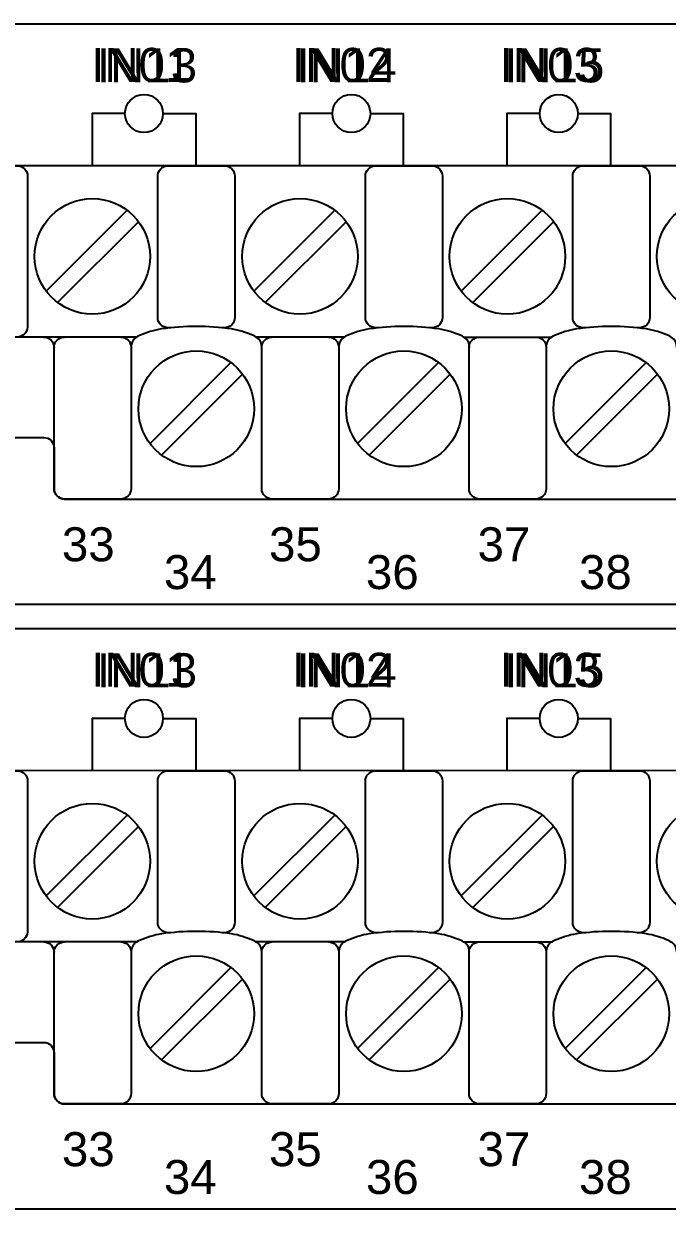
# Model space of a CAD drawing. Extents: x 1 to 47.7, y 0.3 to 34.2.
# Drawn here: x 38.675 to 40.537, y 9.106 to 12.536 of the extents above; entities that cross this region are included whole.
import ezdxf

# ---------------------------------------------------------------- set-up
doc = ezdxf.new("R2010")
doc.units = 0
doc.header["$MEASUREMENT"] = 0
for name, color, linetype in [('5_1__0__EMPTY', 7, 'CONTINUOUS'), ('5_2__2___8__OPTOISO_IND_LS', 7, 'CONTINUOUS'), ('5_3__7___8__OPTOISO_IND_LS', 7, 'CONTINUOUS'), ('5_4__4___24__OPTOISO_LS_IN', 7, 'CONTINUOUS'), ('5_5__D___24__OPTOISO_LS_IN', 7, 'CONTINUOUS'), ('5_6__8___8__OPTOISO_IND_LS', 7, 'CONTINUOUS'), ('6_1__0__EMPTY', 7, 'CONTINUOUS'), ('6_2__2___8__OPTOISO_IND_LS', 7, 'CONTINUOUS'), ('6_3__7___8__OPTOISO_IND_LS', 7, 'CONTINUOUS'), ('6_4__4___24__OPTOISO_LS_IN', 7, 'CONTINUOUS'), ('6_5__D___24__OPTOISO_LS_IN', 7, 'CONTINUOUS'), ('6_6__8___8__OPTOISO_IND_LS', 7, 'CONTINUOUS'), ('7_0______DWG_', 7, 'CONTINUOUS')]:
    doc.layers.add(name, color=color, linetype=linetype)
doc.styles.add('ARIAL', font='arial.ttf')

msp = doc.modelspace()

# ---------------------------------------------------------------- linework, layer by layer
at = {"layer": '5_1__0__EMPTY'}
msp.add_lwpolyline([(43.4565, 12.1253), (38.4754, 12.1254, 0.414215), (38.4454, 12.0954), (38.4455, 11.7825), (38.3546, 11.5377, 0.47859), (38.4996, 11.3392), (38.733, 11.3392, -0.414214), (38.763, 11.3092), (38.763, 11.1912, 0.414213), (38.793, 11.1612), (43.7748, 11.1611, 0.414214), (43.8048, 11.1911), (43.8048, 11.5042), (43.8957, 11.7489, 0.480048), (43.7507, 11.9471), (43.5165, 11.9471, -0.414214), (43.4865, 11.9771), (43.4865, 12.0953, 0.414212), (43.4565, 12.1253), (43.4565, 12.1253)], format="xyb", dxfattribs=at)
at = {"layer": '5_2__2___8__OPTOISO_IND_LS'}
for points in [[(38.9681, 12.2765), (38.8732, 12.2765), (38.8732, 12.1253)], [(39.0781, 12.2765), (39.1732, 12.2765), (39.1732, 12.1253)], [(39.5681, 12.2765), (39.4732, 12.2765), (39.4732, 12.1253)], [(39.6781, 12.2765), (39.7732, 12.2765), (39.7732, 12.1253)], [(40.1681, 12.2765), (40.0732, 12.2765), (40.0732, 12.1253)], [(40.2781, 12.2765), (40.3732, 12.2765), (40.3732, 12.1253)], [(38.9741, 11.997), (38.7399, 11.7628)], [(39.5748, 11.997), (39.3407, 11.7628)], [(40.1749, 11.997), (39.9407, 11.7628)], [(39.0075, 11.9635), (38.7733, 11.7294)], [(39.6083, 11.9635), (39.3741, 11.7294)], [(40.2083, 11.9635), (39.9741, 11.7294)], [(39.6031, 11.6299), (39.3472, 11.6299)], [(39.948, 11.6299), (40.2031, 11.6299)], [(39.2747, 11.556), (39.0406, 11.3218)], [(39.8755, 11.556), (39.6413, 11.3218)], [(40.4755, 11.556), (40.2413, 11.3218)], [(39.3082, 11.5225), (39.074, 11.2884)], [(39.9089, 11.5225), (39.6747, 11.2884)], [(40.5089, 11.5225), (40.2748, 11.2884)]]:
    msp.add_lwpolyline(points, dxfattribs=at)
for points in [[(38.763, 11.1912, 0.414213), (38.793, 11.1612), (43.7748, 11.1611, 0.414214), (43.8048, 11.1911), (43.8048, 11.5042), (43.8957, 11.7489, 0.480048), (43.7507, 11.9471), (43.5165, 11.9471, -0.414214), (43.4865, 11.9771), (43.4865, 12.0953, 0.414212), (43.4565, 12.1253), (43.4565, 12.1253), (38.4754, 12.1254, 0.414215), (38.4454, 12.0954), (38.4455, 11.7825), (38.3546, 11.5377, 0.47859), (38.4996, 11.3392), (38.733, 11.3392, -0.414214), (38.763, 11.3092)], [(39.0023, 11.6299), (38.6442, 11.6299), (38.4583, 11.7197, -0.241986), (38.4454, 11.7396), (38.4454, 12.0953, -0.422157), (38.4721, 12.1252), (38.6564, 12.1253, -0.414214), (38.6864, 12.0953), (38.6864, 11.6582, -0.390527), (38.6564, 11.6299)], [(39.1007, 11.6566), (39.0928, 11.6566, -0.414214), (39.0628, 11.6866), (39.0628, 12.0953, -0.414214), (39.0928, 12.1253), (39.2557, 12.1253, -0.414214), (39.2857, 12.0953), (39.2857, 11.6866, -0.414214), (39.2557, 11.6566), (39.2488, 11.6566)], [(39.7015, 11.6566), (39.6936, 11.6566, -0.414214), (39.6636, 11.6866), (39.6636, 12.0953, -0.414214), (39.6936, 12.1253), (39.8564, 12.1253, -0.414214), (39.8864, 12.0953), (39.8864, 11.6866, -0.414214), (39.8564, 11.6566), (39.8496, 11.6566)], [(40.3015, 11.6566), (40.2936, 11.6566, -0.414214), (40.2636, 11.6866), (40.2636, 12.0953, -0.414214), (40.2936, 12.1253), (40.4564, 12.1253, -0.414214), (40.4864, 12.0953), (40.4864, 11.6866, -0.414214), (40.4564, 11.6566), (40.4496, 11.6566)], [(38.733, 11.6299, -0.414214), (38.763, 11.5999)], [(38.9558, 11.6299, -0.414214), (38.9858, 11.5999), (38.9858, 11.1912, -0.414214), (38.9558, 11.1612), (38.793, 11.1612, -0.414214), (38.763, 11.1912), (38.763, 11.5999, -0.414214), (38.793, 11.6299)], [(39.3637, 11.5999, 0.191033), (39.3552, 11.6238, 0.081668), (39.3396, 11.634, 0.0591), (39.2759, 11.6533, 0.034646), (39.1744, 11.6604, 0.03436), (39.0737, 11.6533, 0.0591), (39.01, 11.634, 0.081668), (38.9943, 11.6238, 0.191033), (38.9858, 11.5999)], [(39.5566, 11.6299, -0.414214), (39.5866, 11.5999), (39.5866, 11.1912, -0.414214), (39.5566, 11.1612), (39.3937, 11.1612, -0.414214), (39.3637, 11.1912), (39.3637, 11.5999, -0.414214), (39.3937, 11.6299)], [(39.9645, 11.5999, 0.191033), (39.956, 11.6238, 0.081668), (39.9403, 11.634, 0.0591), (39.8766, 11.6533, 0.034646), (39.7751, 11.6604, 0.03436), (39.6744, 11.6533, 0.0591), (39.6107, 11.634, 0.081668), (39.5951, 11.6238, 0.191033), (39.5866, 11.5999)], [(40.1566, 11.6299, -0.414214), (40.1866, 11.5999), (40.1866, 11.1912, -0.414214), (40.1566, 11.1612), (39.9937, 11.1612, -0.414214), (39.9637, 11.1912), (39.9637, 11.5999, -0.414214), (39.9937, 11.6299)], [(40.5645, 11.5999, 0.191033), (40.556, 11.6238, 0.081668), (40.5404, 11.634, 0.0591), (40.4766, 11.6533, 0.034646), (40.3751, 11.6604, 0.03436), (40.2744, 11.6533, 0.0591), (40.2107, 11.634, 0.081668), (40.1951, 11.6238, 0.191033), (40.1866, 11.5999)]]:
    msp.add_lwpolyline(points, format="xyb", dxfattribs=at)
for centre, radius in [((39.0231, 12.2765), 0.055), ((39.6231, 12.2765), 0.055), ((40.2231, 12.2765), 0.055), ((38.8737, 11.8632), 0.1673), ((39.4745, 11.8632), 0.1673), ((40.0745, 11.8632), 0.1673), ((40.6745, 11.8632), 0.1673), ((39.1744, 11.4222), 0.1673), ((39.7751, 11.4222), 0.1673), ((40.3751, 11.4222), 0.1673)]:
    msp.add_circle(centre, radius, dxfattribs=at)
at = {"layer": '5_3__7___8__OPTOISO_IND_LS'}
for points in [[(38.9681, 12.2765), (38.8732, 12.2765), (38.8732, 12.1253)], [(39.0781, 12.2765), (39.1732, 12.2765), (39.1732, 12.1253)], [(39.5681, 12.2765), (39.4732, 12.2765), (39.4732, 12.1253)], [(39.6781, 12.2765), (39.7732, 12.2765), (39.7732, 12.1253)], [(40.1681, 12.2765), (40.0732, 12.2765), (40.0732, 12.1253)], [(40.2781, 12.2765), (40.3732, 12.2765), (40.3732, 12.1253)], [(38.9741, 11.997), (38.7399, 11.7628)], [(39.5748, 11.997), (39.3407, 11.7628)], [(40.1749, 11.997), (39.9407, 11.7628)], [(39.0075, 11.9635), (38.7733, 11.7294)], [(39.6083, 11.9635), (39.3741, 11.7294)], [(40.2083, 11.9635), (39.9741, 11.7294)], [(39.6031, 11.6299), (39.3472, 11.6299)], [(39.948, 11.6299), (40.2031, 11.6299)], [(39.2747, 11.556), (39.0406, 11.3218)], [(39.8755, 11.556), (39.6413, 11.3218)], [(40.4755, 11.556), (40.2413, 11.3218)], [(39.3082, 11.5225), (39.074, 11.2884)], [(39.9089, 11.5225), (39.6747, 11.2884)], [(40.5089, 11.5225), (40.2748, 11.2884)]]:
    msp.add_lwpolyline(points, dxfattribs=at)
for points in [[(38.763, 11.1912, 0.414213), (38.793, 11.1612), (43.7748, 11.1611, 0.414214), (43.8048, 11.1911), (43.8048, 11.5042), (43.8957, 11.7489, 0.480048), (43.7507, 11.9471), (43.5165, 11.9471, -0.414214), (43.4865, 11.9771), (43.4865, 12.0953, 0.414212), (43.4565, 12.1253), (43.4565, 12.1253), (38.4754, 12.1254, 0.414215), (38.4454, 12.0954), (38.4455, 11.7825), (38.3546, 11.5377, 0.47859), (38.4996, 11.3392), (38.733, 11.3392, -0.414214), (38.763, 11.3092)], [(39.0023, 11.6299), (38.6442, 11.6299), (38.4583, 11.7197, -0.241986), (38.4454, 11.7396), (38.4454, 12.0953, -0.422157), (38.4721, 12.1252), (38.6564, 12.1253, -0.414214), (38.6864, 12.0953), (38.6864, 11.6582, -0.390527), (38.6564, 11.6299)], [(39.1007, 11.6566), (39.0928, 11.6566, -0.414214), (39.0628, 11.6866), (39.0628, 12.0953, -0.414214), (39.0928, 12.1253), (39.2557, 12.1253, -0.414214), (39.2857, 12.0953), (39.2857, 11.6866, -0.414214), (39.2557, 11.6566), (39.2488, 11.6566)], [(39.7015, 11.6566), (39.6936, 11.6566, -0.414214), (39.6636, 11.6866), (39.6636, 12.0953, -0.414214), (39.6936, 12.1253), (39.8564, 12.1253, -0.414214), (39.8864, 12.0953), (39.8864, 11.6866, -0.414214), (39.8564, 11.6566), (39.8496, 11.6566)], [(40.3015, 11.6566), (40.2936, 11.6566, -0.414214), (40.2636, 11.6866), (40.2636, 12.0953, -0.414214), (40.2936, 12.1253), (40.4564, 12.1253, -0.414214), (40.4864, 12.0953), (40.4864, 11.6866, -0.414214), (40.4564, 11.6566), (40.4496, 11.6566)], [(38.733, 11.6299, -0.414214), (38.763, 11.5999)], [(38.9558, 11.6299, -0.414214), (38.9858, 11.5999), (38.9858, 11.1912, -0.414214), (38.9558, 11.1612), (38.793, 11.1612, -0.414214), (38.763, 11.1912), (38.763, 11.5999, -0.414214), (38.793, 11.6299)], [(39.3637, 11.5999, 0.191033), (39.3552, 11.6238, 0.081668), (39.3396, 11.634, 0.0591), (39.2759, 11.6533, 0.034646), (39.1744, 11.6604, 0.03436), (39.0737, 11.6533, 0.0591), (39.01, 11.634, 0.081668), (38.9943, 11.6238, 0.191033), (38.9858, 11.5999)], [(39.5566, 11.6299, -0.414214), (39.5866, 11.5999), (39.5866, 11.1912, -0.414214), (39.5566, 11.1612), (39.3937, 11.1612, -0.414214), (39.3637, 11.1912), (39.3637, 11.5999, -0.414214), (39.3937, 11.6299)], [(39.9645, 11.5999, 0.191033), (39.956, 11.6238, 0.081668), (39.9403, 11.634, 0.0591), (39.8766, 11.6533, 0.034646), (39.7751, 11.6604, 0.03436), (39.6744, 11.6533, 0.0591), (39.6107, 11.634, 0.081668), (39.5951, 11.6238, 0.191033), (39.5866, 11.5999)], [(40.1566, 11.6299, -0.414214), (40.1866, 11.5999), (40.1866, 11.1912, -0.414214), (40.1566, 11.1612), (39.9937, 11.1612, -0.414214), (39.9637, 11.1912), (39.9637, 11.5999, -0.414214), (39.9937, 11.6299)], [(40.5645, 11.5999, 0.191033), (40.556, 11.6238, 0.081668), (40.5404, 11.634, 0.0591), (40.4766, 11.6533, 0.034646), (40.3751, 11.6604, 0.03436), (40.2744, 11.6533, 0.0591), (40.2107, 11.634, 0.081668), (40.1951, 11.6238, 0.191033), (40.1866, 11.5999)]]:
    msp.add_lwpolyline(points, format="xyb", dxfattribs=at)
for centre, radius in [((39.0231, 12.2765), 0.055), ((39.6231, 12.2765), 0.055), ((40.2231, 12.2765), 0.055), ((38.8737, 11.8632), 0.1673), ((39.4745, 11.8632), 0.1673), ((40.0745, 11.8632), 0.1673), ((40.6745, 11.8632), 0.1673), ((39.1744, 11.4222), 0.1673), ((39.7751, 11.4222), 0.1673), ((40.3751, 11.4222), 0.1673)]:
    msp.add_circle(centre, radius, dxfattribs=at)
at = {"layer": '5_4__4___24__OPTOISO_LS_IN'}
for points in [[(38.9681, 12.2765), (38.8732, 12.2765), (38.8732, 12.1253)], [(39.0781, 12.2765), (39.1732, 12.2765), (39.1732, 12.1253)], [(39.5681, 12.2765), (39.4732, 12.2765), (39.4732, 12.1253)], [(39.6781, 12.2765), (39.7732, 12.2765), (39.7732, 12.1253)], [(40.1681, 12.2765), (40.0732, 12.2765), (40.0732, 12.1253)], [(40.2781, 12.2765), (40.3732, 12.2765), (40.3732, 12.1253)], [(38.9741, 11.997), (38.7399, 11.7628)], [(39.5748, 11.997), (39.3407, 11.7628)], [(40.1749, 11.997), (39.9407, 11.7628)], [(39.0075, 11.9635), (38.7733, 11.7294)], [(39.6083, 11.9635), (39.3741, 11.7294)], [(40.2083, 11.9635), (39.9741, 11.7294)], [(39.6031, 11.6299), (39.3472, 11.6299)], [(39.948, 11.6299), (40.2031, 11.6299)], [(39.2747, 11.556), (39.0406, 11.3218)], [(39.8755, 11.556), (39.6413, 11.3218)], [(40.4755, 11.556), (40.2413, 11.3218)], [(39.3082, 11.5225), (39.074, 11.2884)], [(39.9089, 11.5225), (39.6747, 11.2884)], [(40.5089, 11.5225), (40.2748, 11.2884)]]:
    msp.add_lwpolyline(points, dxfattribs=at)
for points in [[(38.763, 11.1912, 0.414213), (38.793, 11.1612), (43.7748, 11.1611, 0.414214), (43.8048, 11.1911), (43.8048, 11.5042), (43.8957, 11.7489, 0.480048), (43.7507, 11.9471), (43.5165, 11.9471, -0.414214), (43.4865, 11.9771), (43.4865, 12.0953, 0.414212), (43.4565, 12.1253), (43.4565, 12.1253), (38.4754, 12.1254, 0.414215), (38.4454, 12.0954), (38.4455, 11.7825), (38.3546, 11.5377, 0.47859), (38.4996, 11.3392), (38.733, 11.3392, -0.414214), (38.763, 11.3092)], [(39.0023, 11.6299), (38.6442, 11.6299), (38.4583, 11.7197, -0.241986), (38.4454, 11.7396), (38.4454, 12.0953, -0.422157), (38.4721, 12.1252), (38.6564, 12.1253, -0.414214), (38.6864, 12.0953), (38.6864, 11.6582, -0.390527), (38.6564, 11.6299)], [(39.1007, 11.6566), (39.0928, 11.6566, -0.414214), (39.0628, 11.6866), (39.0628, 12.0953, -0.414214), (39.0928, 12.1253), (39.2557, 12.1253, -0.414214), (39.2857, 12.0953), (39.2857, 11.6866, -0.414214), (39.2557, 11.6566), (39.2488, 11.6566)], [(39.7015, 11.6566), (39.6936, 11.6566, -0.414214), (39.6636, 11.6866), (39.6636, 12.0953, -0.414214), (39.6936, 12.1253), (39.8564, 12.1253, -0.414214), (39.8864, 12.0953), (39.8864, 11.6866, -0.414214), (39.8564, 11.6566), (39.8496, 11.6566)], [(40.3015, 11.6566), (40.2936, 11.6566, -0.414214), (40.2636, 11.6866), (40.2636, 12.0953, -0.414214), (40.2936, 12.1253), (40.4564, 12.1253, -0.414214), (40.4864, 12.0953), (40.4864, 11.6866, -0.414214), (40.4564, 11.6566), (40.4496, 11.6566)], [(38.733, 11.6299, -0.414214), (38.763, 11.5999)], [(38.9558, 11.6299, -0.414214), (38.9858, 11.5999), (38.9858, 11.1912, -0.414214), (38.9558, 11.1612), (38.793, 11.1612, -0.414214), (38.763, 11.1912), (38.763, 11.5999, -0.414214), (38.793, 11.6299)], [(39.3637, 11.5999, 0.191033), (39.3552, 11.6238, 0.081668), (39.3396, 11.634, 0.0591), (39.2759, 11.6533, 0.034646), (39.1744, 11.6604, 0.03436), (39.0737, 11.6533, 0.0591), (39.01, 11.634, 0.081668), (38.9943, 11.6238, 0.191033), (38.9858, 11.5999)], [(39.5566, 11.6299, -0.414214), (39.5866, 11.5999), (39.5866, 11.1912, -0.414214), (39.5566, 11.1612), (39.3937, 11.1612, -0.414214), (39.3637, 11.1912), (39.3637, 11.5999, -0.414214), (39.3937, 11.6299)], [(39.9645, 11.5999, 0.191033), (39.956, 11.6238, 0.081668), (39.9403, 11.634, 0.0591), (39.8766, 11.6533, 0.034646), (39.7751, 11.6604, 0.03436), (39.6744, 11.6533, 0.0591), (39.6107, 11.634, 0.081668), (39.5951, 11.6238, 0.191033), (39.5866, 11.5999)], [(40.1566, 11.6299, -0.414214), (40.1866, 11.5999), (40.1866, 11.1912, -0.414214), (40.1566, 11.1612), (39.9937, 11.1612, -0.414214), (39.9637, 11.1912), (39.9637, 11.5999, -0.414214), (39.9937, 11.6299)], [(40.5645, 11.5999, 0.191033), (40.556, 11.6238, 0.081668), (40.5404, 11.634, 0.0591), (40.4766, 11.6533, 0.034646), (40.3751, 11.6604, 0.03436), (40.2744, 11.6533, 0.0591), (40.2107, 11.634, 0.081668), (40.1951, 11.6238, 0.191033), (40.1866, 11.5999)]]:
    msp.add_lwpolyline(points, format="xyb", dxfattribs=at)
for centre, radius in [((39.0231, 12.2765), 0.055), ((39.6231, 12.2765), 0.055), ((40.2231, 12.2765), 0.055), ((38.8737, 11.8632), 0.1673), ((39.4745, 11.8632), 0.1673), ((40.0745, 11.8632), 0.1673), ((40.6745, 11.8632), 0.1673), ((39.1744, 11.4222), 0.1673), ((39.7751, 11.4222), 0.1673), ((40.3751, 11.4222), 0.1673)]:
    msp.add_circle(centre, radius, dxfattribs=at)
at = {"layer": '5_5__D___24__OPTOISO_LS_IN'}
for points in [[(38.9681, 12.2765), (38.8732, 12.2765), (38.8732, 12.1253)], [(39.0781, 12.2765), (39.1732, 12.2765), (39.1732, 12.1253)], [(39.5681, 12.2765), (39.4732, 12.2765), (39.4732, 12.1253)], [(39.6781, 12.2765), (39.7732, 12.2765), (39.7732, 12.1253)], [(40.1681, 12.2765), (40.0732, 12.2765), (40.0732, 12.1253)], [(40.2781, 12.2765), (40.3732, 12.2765), (40.3732, 12.1253)], [(38.9741, 11.997), (38.7399, 11.7628)], [(39.5748, 11.997), (39.3407, 11.7628)], [(40.1749, 11.997), (39.9407, 11.7628)], [(39.0075, 11.9635), (38.7733, 11.7294)], [(39.6083, 11.9635), (39.3741, 11.7294)], [(40.2083, 11.9635), (39.9741, 11.7294)], [(39.6031, 11.6299), (39.3472, 11.6299)], [(39.948, 11.6299), (40.2031, 11.6299)], [(39.2747, 11.556), (39.0406, 11.3218)], [(39.8755, 11.556), (39.6413, 11.3218)], [(40.4755, 11.556), (40.2413, 11.3218)], [(39.3082, 11.5225), (39.074, 11.2884)], [(39.9089, 11.5225), (39.6747, 11.2884)], [(40.5089, 11.5225), (40.2748, 11.2884)]]:
    msp.add_lwpolyline(points, dxfattribs=at)
for points in [[(38.763, 11.1912, 0.414213), (38.793, 11.1612), (43.7748, 11.1611, 0.414214), (43.8048, 11.1911), (43.8048, 11.5042), (43.8957, 11.7489, 0.480048), (43.7507, 11.9471), (43.5165, 11.9471, -0.414214), (43.4865, 11.9771), (43.4865, 12.0953, 0.414212), (43.4565, 12.1253), (43.4565, 12.1253), (38.4754, 12.1254, 0.414215), (38.4454, 12.0954), (38.4455, 11.7825), (38.3546, 11.5377, 0.47859), (38.4996, 11.3392), (38.733, 11.3392, -0.414214), (38.763, 11.3092)], [(39.0023, 11.6299), (38.6442, 11.6299), (38.4583, 11.7197, -0.241986), (38.4454, 11.7396), (38.4454, 12.0953, -0.422157), (38.4721, 12.1252), (38.6564, 12.1253, -0.414214), (38.6864, 12.0953), (38.6864, 11.6582, -0.390527), (38.6564, 11.6299)], [(39.1007, 11.6566), (39.0928, 11.6566, -0.414214), (39.0628, 11.6866), (39.0628, 12.0953, -0.414214), (39.0928, 12.1253), (39.2557, 12.1253, -0.414214), (39.2857, 12.0953), (39.2857, 11.6866, -0.414214), (39.2557, 11.6566), (39.2488, 11.6566)], [(39.7015, 11.6566), (39.6936, 11.6566, -0.414214), (39.6636, 11.6866), (39.6636, 12.0953, -0.414214), (39.6936, 12.1253), (39.8564, 12.1253, -0.414214), (39.8864, 12.0953), (39.8864, 11.6866, -0.414214), (39.8564, 11.6566), (39.8496, 11.6566)], [(40.3015, 11.6566), (40.2936, 11.6566, -0.414214), (40.2636, 11.6866), (40.2636, 12.0953, -0.414214), (40.2936, 12.1253), (40.4564, 12.1253, -0.414214), (40.4864, 12.0953), (40.4864, 11.6866, -0.414214), (40.4564, 11.6566), (40.4496, 11.6566)], [(38.733, 11.6299, -0.414214), (38.763, 11.5999)], [(38.9558, 11.6299, -0.414214), (38.9858, 11.5999), (38.9858, 11.1912, -0.414214), (38.9558, 11.1612), (38.793, 11.1612, -0.414214), (38.763, 11.1912), (38.763, 11.5999, -0.414214), (38.793, 11.6299)], [(39.3637, 11.5999, 0.191033), (39.3552, 11.6238, 0.081668), (39.3396, 11.634, 0.0591), (39.2759, 11.6533, 0.034646), (39.1744, 11.6604, 0.03436), (39.0737, 11.6533, 0.0591), (39.01, 11.634, 0.081668), (38.9943, 11.6238, 0.191033), (38.9858, 11.5999)], [(39.5566, 11.6299, -0.414214), (39.5866, 11.5999), (39.5866, 11.1912, -0.414214), (39.5566, 11.1612), (39.3937, 11.1612, -0.414214), (39.3637, 11.1912), (39.3637, 11.5999, -0.414214), (39.3937, 11.6299)], [(39.9645, 11.5999, 0.191033), (39.956, 11.6238, 0.081668), (39.9403, 11.634, 0.0591), (39.8766, 11.6533, 0.034646), (39.7751, 11.6604, 0.03436), (39.6744, 11.6533, 0.0591), (39.6107, 11.634, 0.081668), (39.5951, 11.6238, 0.191033), (39.5866, 11.5999)], [(40.1566, 11.6299, -0.414214), (40.1866, 11.5999), (40.1866, 11.1912, -0.414214), (40.1566, 11.1612), (39.9937, 11.1612, -0.414214), (39.9637, 11.1912), (39.9637, 11.5999, -0.414214), (39.9937, 11.6299)], [(40.5645, 11.5999, 0.191033), (40.556, 11.6238, 0.081668), (40.5404, 11.634, 0.0591), (40.4766, 11.6533, 0.034646), (40.3751, 11.6604, 0.03436), (40.2744, 11.6533, 0.0591), (40.2107, 11.634, 0.081668), (40.1951, 11.6238, 0.191033), (40.1866, 11.5999)]]:
    msp.add_lwpolyline(points, format="xyb", dxfattribs=at)
for centre, radius in [((39.0231, 12.2765), 0.055), ((39.6231, 12.2765), 0.055), ((40.2231, 12.2765), 0.055), ((38.8737, 11.8632), 0.1673), ((39.4745, 11.8632), 0.1673), ((40.0745, 11.8632), 0.1673), ((40.6745, 11.8632), 0.1673), ((39.1744, 11.4222), 0.1673), ((39.7751, 11.4222), 0.1673), ((40.3751, 11.4222), 0.1673)]:
    msp.add_circle(centre, radius, dxfattribs=at)
at = {"layer": '5_6__8___8__OPTOISO_IND_LS'}
for points in [[(38.9681, 12.2765), (38.8732, 12.2765), (38.8732, 12.1253)], [(39.0781, 12.2765), (39.1732, 12.2765), (39.1732, 12.1253)], [(39.5681, 12.2765), (39.4732, 12.2765), (39.4732, 12.1253)], [(39.6781, 12.2765), (39.7732, 12.2765), (39.7732, 12.1253)], [(40.1681, 12.2765), (40.0732, 12.2765), (40.0732, 12.1253)], [(40.2781, 12.2765), (40.3732, 12.2765), (40.3732, 12.1253)], [(38.9741, 11.997), (38.7399, 11.7628)], [(39.5748, 11.997), (39.3407, 11.7628)], [(40.1749, 11.997), (39.9407, 11.7628)], [(39.0075, 11.9635), (38.7733, 11.7294)], [(39.6083, 11.9635), (39.3741, 11.7294)], [(40.2083, 11.9635), (39.9741, 11.7294)], [(39.6031, 11.6299), (39.3472, 11.6299)], [(39.948, 11.6299), (40.2031, 11.6299)], [(39.2747, 11.556), (39.0406, 11.3218)], [(39.8755, 11.556), (39.6413, 11.3218)], [(40.4755, 11.556), (40.2413, 11.3218)], [(39.3082, 11.5225), (39.074, 11.2884)], [(39.9089, 11.5225), (39.6747, 11.2884)], [(40.5089, 11.5225), (40.2748, 11.2884)]]:
    msp.add_lwpolyline(points, dxfattribs=at)
for points in [[(38.763, 11.1912, 0.414213), (38.793, 11.1612), (43.7748, 11.1611, 0.414214), (43.8048, 11.1911), (43.8048, 11.5042), (43.8957, 11.7489, 0.480048), (43.7507, 11.9471), (43.5165, 11.9471, -0.414214), (43.4865, 11.9771), (43.4865, 12.0953, 0.414212), (43.4565, 12.1253), (43.4565, 12.1253), (38.4754, 12.1254, 0.414215), (38.4454, 12.0954), (38.4455, 11.7825), (38.3546, 11.5377, 0.47859), (38.4996, 11.3392), (38.733, 11.3392, -0.414214), (38.763, 11.3092)], [(39.0023, 11.6299), (38.6442, 11.6299), (38.4583, 11.7197, -0.241986), (38.4454, 11.7396), (38.4454, 12.0953, -0.422157), (38.4721, 12.1252), (38.6564, 12.1253, -0.414214), (38.6864, 12.0953), (38.6864, 11.6582, -0.390527), (38.6564, 11.6299)], [(39.1007, 11.6566), (39.0928, 11.6566, -0.414214), (39.0628, 11.6866), (39.0628, 12.0953, -0.414214), (39.0928, 12.1253), (39.2557, 12.1253, -0.414214), (39.2857, 12.0953), (39.2857, 11.6866, -0.414214), (39.2557, 11.6566), (39.2488, 11.6566)], [(39.7015, 11.6566), (39.6936, 11.6566, -0.414214), (39.6636, 11.6866), (39.6636, 12.0953, -0.414214), (39.6936, 12.1253), (39.8564, 12.1253, -0.414214), (39.8864, 12.0953), (39.8864, 11.6866, -0.414214), (39.8564, 11.6566), (39.8496, 11.6566)], [(40.3015, 11.6566), (40.2936, 11.6566, -0.414214), (40.2636, 11.6866), (40.2636, 12.0953, -0.414214), (40.2936, 12.1253), (40.4564, 12.1253, -0.414214), (40.4864, 12.0953), (40.4864, 11.6866, -0.414214), (40.4564, 11.6566), (40.4496, 11.6566)], [(38.733, 11.6299, -0.414214), (38.763, 11.5999)], [(38.9558, 11.6299, -0.414214), (38.9858, 11.5999), (38.9858, 11.1912, -0.414214), (38.9558, 11.1612), (38.793, 11.1612, -0.414214), (38.763, 11.1912), (38.763, 11.5999, -0.414214), (38.793, 11.6299)], [(39.3637, 11.5999, 0.191033), (39.3552, 11.6238, 0.081668), (39.3396, 11.634, 0.0591), (39.2759, 11.6533, 0.034646), (39.1744, 11.6604, 0.03436), (39.0737, 11.6533, 0.0591), (39.01, 11.634, 0.081668), (38.9943, 11.6238, 0.191033), (38.9858, 11.5999)], [(39.5566, 11.6299, -0.414214), (39.5866, 11.5999), (39.5866, 11.1912, -0.414214), (39.5566, 11.1612), (39.3937, 11.1612, -0.414214), (39.3637, 11.1912), (39.3637, 11.5999, -0.414214), (39.3937, 11.6299)], [(39.9645, 11.5999, 0.191033), (39.956, 11.6238, 0.081668), (39.9403, 11.634, 0.0591), (39.8766, 11.6533, 0.034646), (39.7751, 11.6604, 0.03436), (39.6744, 11.6533, 0.0591), (39.6107, 11.634, 0.081668), (39.5951, 11.6238, 0.191033), (39.5866, 11.5999)], [(40.1566, 11.6299, -0.414214), (40.1866, 11.5999), (40.1866, 11.1912, -0.414214), (40.1566, 11.1612), (39.9937, 11.1612, -0.414214), (39.9637, 11.1912), (39.9637, 11.5999, -0.414214), (39.9937, 11.6299)], [(40.5645, 11.5999, 0.191033), (40.556, 11.6238, 0.081668), (40.5404, 11.634, 0.0591), (40.4766, 11.6533, 0.034646), (40.3751, 11.6604, 0.03436), (40.2744, 11.6533, 0.0591), (40.2107, 11.634, 0.081668), (40.1951, 11.6238, 0.191033), (40.1866, 11.5999)]]:
    msp.add_lwpolyline(points, format="xyb", dxfattribs=at)
for centre, radius in [((39.0231, 12.2765), 0.055), ((39.6231, 12.2765), 0.055), ((40.2231, 12.2765), 0.055), ((38.8737, 11.8632), 0.1673), ((39.4745, 11.8632), 0.1673), ((40.0745, 11.8632), 0.1673), ((40.6745, 11.8632), 0.1673), ((39.1744, 11.4222), 0.1673), ((39.7751, 11.4222), 0.1673), ((40.3751, 11.4222), 0.1673)]:
    msp.add_circle(centre, radius, dxfattribs=at)
at = {"layer": '6_1__0__EMPTY'}
msp.add_lwpolyline([(43.4565, 10.3753), (38.4754, 10.3754, 0.414215), (38.4454, 10.3454), (38.4455, 10.0325), (38.3546, 9.7877, 0.47859), (38.4996, 9.5892), (38.733, 9.5892, -0.414214), (38.763, 9.5592), (38.763, 9.4412, 0.414213), (38.793, 9.4112), (43.7748, 9.4111, 0.414214), (43.8048, 9.4411), (43.8048, 9.7542), (43.8957, 9.9989, 0.480048), (43.7507, 10.1971), (43.5165, 10.1971, -0.414214), (43.4865, 10.2271), (43.4865, 10.3453, 0.414212), (43.4565, 10.3753), (43.4565, 10.3753)], format="xyb", dxfattribs=at)
at = {"layer": '6_2__2___8__OPTOISO_IND_LS'}
for points in [[(38.9681, 10.5265), (38.8732, 10.5265), (38.8732, 10.3753)], [(39.0781, 10.5265), (39.1732, 10.5265), (39.1732, 10.3753)], [(39.5681, 10.5265), (39.4732, 10.5265), (39.4732, 10.3753)], [(39.6781, 10.5265), (39.7732, 10.5265), (39.7732, 10.3753)], [(40.1681, 10.5265), (40.0732, 10.5265), (40.0732, 10.3753)], [(40.2781, 10.5265), (40.3732, 10.5265), (40.3732, 10.3753)], [(38.9741, 10.247), (38.7399, 10.0128)], [(39.5748, 10.247), (39.3407, 10.0128)], [(40.1749, 10.247), (39.9407, 10.0128)], [(39.0075, 10.2135), (38.7733, 9.9794)], [(39.6083, 10.2135), (39.3741, 9.9794)], [(40.2083, 10.2135), (39.9741, 9.9794)], [(39.6031, 9.8799), (39.3472, 9.8799)], [(39.948, 9.8799), (40.2031, 9.8799)], [(39.2747, 9.806), (39.0406, 9.5718)], [(39.8755, 9.806), (39.6413, 9.5718)], [(40.4755, 9.806), (40.2413, 9.5718)], [(39.3082, 9.7725), (39.074, 9.5384)], [(39.9089, 9.7725), (39.6747, 9.5384)], [(40.5089, 9.7725), (40.2748, 9.5384)]]:
    msp.add_lwpolyline(points, dxfattribs=at)
for points in [[(38.763, 9.4412, 0.414213), (38.793, 9.4112), (43.7748, 9.4111, 0.414214), (43.8048, 9.4411), (43.8048, 9.7542), (43.8957, 9.9989, 0.480048), (43.7507, 10.1971), (43.5165, 10.1971, -0.414214), (43.4865, 10.2271), (43.4865, 10.3453, 0.414212), (43.4565, 10.3753), (43.4565, 10.3753), (38.4754, 10.3754, 0.414215), (38.4454, 10.3454), (38.4455, 10.0325), (38.3546, 9.7877, 0.47859), (38.4996, 9.5892), (38.733, 9.5892, -0.414214), (38.763, 9.5592)], [(39.0023, 9.8799), (38.6442, 9.8799), (38.4583, 9.9697, -0.241986), (38.4454, 9.9896), (38.4454, 10.3453, -0.422157), (38.4721, 10.3752), (38.6564, 10.3753, -0.414214), (38.6864, 10.3453), (38.6864, 9.9082, -0.390527), (38.6564, 9.8799)], [(39.1007, 9.9066), (39.0928, 9.9066, -0.414214), (39.0628, 9.9366), (39.0628, 10.3453, -0.414214), (39.0928, 10.3753), (39.2557, 10.3753, -0.414214), (39.2857, 10.3453), (39.2857, 9.9366, -0.414214), (39.2557, 9.9066), (39.2488, 9.9066)], [(39.7015, 9.9066), (39.6936, 9.9066, -0.414214), (39.6636, 9.9366), (39.6636, 10.3453, -0.414214), (39.6936, 10.3753), (39.8564, 10.3753, -0.414214), (39.8864, 10.3453), (39.8864, 9.9366, -0.414214), (39.8564, 9.9066), (39.8496, 9.9066)], [(40.3015, 9.9066), (40.2936, 9.9066, -0.414214), (40.2636, 9.9366), (40.2636, 10.3453, -0.414214), (40.2936, 10.3753), (40.4564, 10.3753, -0.414214), (40.4864, 10.3453), (40.4864, 9.9366, -0.414214), (40.4564, 9.9066), (40.4496, 9.9066)], [(38.733, 9.8799, -0.414214), (38.763, 9.8499)], [(38.9558, 9.8799, -0.414214), (38.9858, 9.8499), (38.9858, 9.4412, -0.414214), (38.9558, 9.4112), (38.793, 9.4112, -0.414214), (38.763, 9.4412), (38.763, 9.8499, -0.414214), (38.793, 9.8799)], [(39.3637, 9.8499, 0.191033), (39.3552, 9.8738, 0.081668), (39.3396, 9.884, 0.0591), (39.2759, 9.9033, 0.034646), (39.1744, 9.9104, 0.03436), (39.0737, 9.9033, 0.0591), (39.01, 9.884, 0.081668), (38.9943, 9.8738, 0.191033), (38.9858, 9.8499)], [(39.5566, 9.8799, -0.414214), (39.5866, 9.8499), (39.5866, 9.4412, -0.414214), (39.5566, 9.4112), (39.3937, 9.4112, -0.414214), (39.3637, 9.4412), (39.3637, 9.8499, -0.414214), (39.3937, 9.8799)], [(39.9645, 9.8499, 0.191033), (39.956, 9.8738, 0.081668), (39.9403, 9.884, 0.0591), (39.8766, 9.9033, 0.034646), (39.7751, 9.9104, 0.03436), (39.6744, 9.9033, 0.0591), (39.6107, 9.884, 0.081668), (39.5951, 9.8738, 0.191033), (39.5866, 9.8499)], [(40.1566, 9.8799, -0.414214), (40.1866, 9.8499), (40.1866, 9.4412, -0.414214), (40.1566, 9.4112), (39.9937, 9.4112, -0.414214), (39.9637, 9.4412), (39.9637, 9.8499, -0.414214), (39.9937, 9.8799)], [(40.5645, 9.8499, 0.191033), (40.556, 9.8738, 0.081668), (40.5404, 9.884, 0.0591), (40.4766, 9.9033, 0.034646), (40.3751, 9.9104, 0.03436), (40.2744, 9.9033, 0.0591), (40.2107, 9.884, 0.081668), (40.1951, 9.8738, 0.191033), (40.1866, 9.8499)]]:
    msp.add_lwpolyline(points, format="xyb", dxfattribs=at)
for centre, radius in [((39.0231, 10.5265), 0.055), ((39.6231, 10.5265), 0.055), ((40.2231, 10.5265), 0.055), ((38.8737, 10.1132), 0.1673), ((39.4745, 10.1132), 0.1673), ((40.0745, 10.1132), 0.1673), ((40.6745, 10.1132), 0.1673), ((39.1744, 9.6722), 0.1673), ((39.7751, 9.6722), 0.1673), ((40.3751, 9.6722), 0.1673)]:
    msp.add_circle(centre, radius, dxfattribs=at)
at = {"layer": '6_3__7___8__OPTOISO_IND_LS'}
for points in [[(38.9681, 10.5265), (38.8732, 10.5265), (38.8732, 10.3753)], [(39.0781, 10.5265), (39.1732, 10.5265), (39.1732, 10.3753)], [(39.5681, 10.5265), (39.4732, 10.5265), (39.4732, 10.3753)], [(39.6781, 10.5265), (39.7732, 10.5265), (39.7732, 10.3753)], [(40.1681, 10.5265), (40.0732, 10.5265), (40.0732, 10.3753)], [(40.2781, 10.5265), (40.3732, 10.5265), (40.3732, 10.3753)], [(38.9741, 10.247), (38.7399, 10.0128)], [(39.5748, 10.247), (39.3407, 10.0128)], [(40.1749, 10.247), (39.9407, 10.0128)], [(39.0075, 10.2135), (38.7733, 9.9794)], [(39.6083, 10.2135), (39.3741, 9.9794)], [(40.2083, 10.2135), (39.9741, 9.9794)], [(39.6031, 9.8799), (39.3472, 9.8799)], [(39.948, 9.8799), (40.2031, 9.8799)], [(39.2747, 9.806), (39.0406, 9.5718)], [(39.8755, 9.806), (39.6413, 9.5718)], [(40.4755, 9.806), (40.2413, 9.5718)], [(39.3082, 9.7725), (39.074, 9.5384)], [(39.9089, 9.7725), (39.6747, 9.5384)], [(40.5089, 9.7725), (40.2748, 9.5384)]]:
    msp.add_lwpolyline(points, dxfattribs=at)
for points in [[(38.763, 9.4412, 0.414213), (38.793, 9.4112), (43.7748, 9.4111, 0.414214), (43.8048, 9.4411), (43.8048, 9.7542), (43.8957, 9.9989, 0.480048), (43.7507, 10.1971), (43.5165, 10.1971, -0.414214), (43.4865, 10.2271), (43.4865, 10.3453, 0.414212), (43.4565, 10.3753), (43.4565, 10.3753), (38.4754, 10.3754, 0.414215), (38.4454, 10.3454), (38.4455, 10.0325), (38.3546, 9.7877, 0.47859), (38.4996, 9.5892), (38.733, 9.5892, -0.414214), (38.763, 9.5592)], [(39.0023, 9.8799), (38.6442, 9.8799), (38.4583, 9.9697, -0.241986), (38.4454, 9.9896), (38.4454, 10.3453, -0.422157), (38.4721, 10.3752), (38.6564, 10.3753, -0.414214), (38.6864, 10.3453), (38.6864, 9.9082, -0.390527), (38.6564, 9.8799)], [(39.1007, 9.9066), (39.0928, 9.9066, -0.414214), (39.0628, 9.9366), (39.0628, 10.3453, -0.414214), (39.0928, 10.3753), (39.2557, 10.3753, -0.414214), (39.2857, 10.3453), (39.2857, 9.9366, -0.414214), (39.2557, 9.9066), (39.2488, 9.9066)], [(39.7015, 9.9066), (39.6936, 9.9066, -0.414214), (39.6636, 9.9366), (39.6636, 10.3453, -0.414214), (39.6936, 10.3753), (39.8564, 10.3753, -0.414214), (39.8864, 10.3453), (39.8864, 9.9366, -0.414214), (39.8564, 9.9066), (39.8496, 9.9066)], [(40.3015, 9.9066), (40.2936, 9.9066, -0.414214), (40.2636, 9.9366), (40.2636, 10.3453, -0.414214), (40.2936, 10.3753), (40.4564, 10.3753, -0.414214), (40.4864, 10.3453), (40.4864, 9.9366, -0.414214), (40.4564, 9.9066), (40.4496, 9.9066)], [(38.733, 9.8799, -0.414214), (38.763, 9.8499)], [(38.9558, 9.8799, -0.414214), (38.9858, 9.8499), (38.9858, 9.4412, -0.414214), (38.9558, 9.4112), (38.793, 9.4112, -0.414214), (38.763, 9.4412), (38.763, 9.8499, -0.414214), (38.793, 9.8799)], [(39.3637, 9.8499, 0.191033), (39.3552, 9.8738, 0.081668), (39.3396, 9.884, 0.0591), (39.2759, 9.9033, 0.034646), (39.1744, 9.9104, 0.03436), (39.0737, 9.9033, 0.0591), (39.01, 9.884, 0.081668), (38.9943, 9.8738, 0.191033), (38.9858, 9.8499)], [(39.5566, 9.8799, -0.414214), (39.5866, 9.8499), (39.5866, 9.4412, -0.414214), (39.5566, 9.4112), (39.3937, 9.4112, -0.414214), (39.3637, 9.4412), (39.3637, 9.8499, -0.414214), (39.3937, 9.8799)], [(39.9645, 9.8499, 0.191033), (39.956, 9.8738, 0.081668), (39.9403, 9.884, 0.0591), (39.8766, 9.9033, 0.034646), (39.7751, 9.9104, 0.03436), (39.6744, 9.9033, 0.0591), (39.6107, 9.884, 0.081668), (39.5951, 9.8738, 0.191033), (39.5866, 9.8499)], [(40.1566, 9.8799, -0.414214), (40.1866, 9.8499), (40.1866, 9.4412, -0.414214), (40.1566, 9.4112), (39.9937, 9.4112, -0.414214), (39.9637, 9.4412), (39.9637, 9.8499, -0.414214), (39.9937, 9.8799)], [(40.5645, 9.8499, 0.191033), (40.556, 9.8738, 0.081668), (40.5404, 9.884, 0.0591), (40.4766, 9.9033, 0.034646), (40.3751, 9.9104, 0.03436), (40.2744, 9.9033, 0.0591), (40.2107, 9.884, 0.081668), (40.1951, 9.8738, 0.191033), (40.1866, 9.8499)]]:
    msp.add_lwpolyline(points, format="xyb", dxfattribs=at)
for centre, radius in [((39.0231, 10.5265), 0.055), ((39.6231, 10.5265), 0.055), ((40.2231, 10.5265), 0.055), ((38.8737, 10.1132), 0.1673), ((39.4745, 10.1132), 0.1673), ((40.0745, 10.1132), 0.1673), ((40.6745, 10.1132), 0.1673), ((39.1744, 9.6722), 0.1673), ((39.7751, 9.6722), 0.1673), ((40.3751, 9.6722), 0.1673)]:
    msp.add_circle(centre, radius, dxfattribs=at)
at = {"layer": '6_4__4___24__OPTOISO_LS_IN'}
for points in [[(38.9681, 10.5265), (38.8732, 10.5265), (38.8732, 10.3753)], [(39.0781, 10.5265), (39.1732, 10.5265), (39.1732, 10.3753)], [(39.5681, 10.5265), (39.4732, 10.5265), (39.4732, 10.3753)], [(39.6781, 10.5265), (39.7732, 10.5265), (39.7732, 10.3753)], [(40.1681, 10.5265), (40.0732, 10.5265), (40.0732, 10.3753)], [(40.2781, 10.5265), (40.3732, 10.5265), (40.3732, 10.3753)], [(38.9741, 10.247), (38.7399, 10.0128)], [(39.5748, 10.247), (39.3407, 10.0128)], [(40.1749, 10.247), (39.9407, 10.0128)], [(39.0075, 10.2135), (38.7733, 9.9794)], [(39.6083, 10.2135), (39.3741, 9.9794)], [(40.2083, 10.2135), (39.9741, 9.9794)], [(39.6031, 9.8799), (39.3472, 9.8799)], [(39.948, 9.8799), (40.2031, 9.8799)], [(39.2747, 9.806), (39.0406, 9.5718)], [(39.8755, 9.806), (39.6413, 9.5718)], [(40.4755, 9.806), (40.2413, 9.5718)], [(39.3082, 9.7725), (39.074, 9.5384)], [(39.9089, 9.7725), (39.6747, 9.5384)], [(40.5089, 9.7725), (40.2748, 9.5384)]]:
    msp.add_lwpolyline(points, dxfattribs=at)
for points in [[(38.763, 9.4412, 0.414213), (38.793, 9.4112), (43.7748, 9.4111, 0.414214), (43.8048, 9.4411), (43.8048, 9.7542), (43.8957, 9.9989, 0.480048), (43.7507, 10.1971), (43.5165, 10.1971, -0.414214), (43.4865, 10.2271), (43.4865, 10.3453, 0.414212), (43.4565, 10.3753), (43.4565, 10.3753), (38.4754, 10.3754, 0.414215), (38.4454, 10.3454), (38.4455, 10.0325), (38.3546, 9.7877, 0.47859), (38.4996, 9.5892), (38.733, 9.5892, -0.414214), (38.763, 9.5592)], [(39.0023, 9.8799), (38.6442, 9.8799), (38.4583, 9.9697, -0.241986), (38.4454, 9.9896), (38.4454, 10.3453, -0.422157), (38.4721, 10.3752), (38.6564, 10.3753, -0.414214), (38.6864, 10.3453), (38.6864, 9.9082, -0.390527), (38.6564, 9.8799)], [(39.1007, 9.9066), (39.0928, 9.9066, -0.414214), (39.0628, 9.9366), (39.0628, 10.3453, -0.414214), (39.0928, 10.3753), (39.2557, 10.3753, -0.414214), (39.2857, 10.3453), (39.2857, 9.9366, -0.414214), (39.2557, 9.9066), (39.2488, 9.9066)], [(39.7015, 9.9066), (39.6936, 9.9066, -0.414214), (39.6636, 9.9366), (39.6636, 10.3453, -0.414214), (39.6936, 10.3753), (39.8564, 10.3753, -0.414214), (39.8864, 10.3453), (39.8864, 9.9366, -0.414214), (39.8564, 9.9066), (39.8496, 9.9066)], [(40.3015, 9.9066), (40.2936, 9.9066, -0.414214), (40.2636, 9.9366), (40.2636, 10.3453, -0.414214), (40.2936, 10.3753), (40.4564, 10.3753, -0.414214), (40.4864, 10.3453), (40.4864, 9.9366, -0.414214), (40.4564, 9.9066), (40.4496, 9.9066)], [(38.733, 9.8799, -0.414214), (38.763, 9.8499)], [(38.9558, 9.8799, -0.414214), (38.9858, 9.8499), (38.9858, 9.4412, -0.414214), (38.9558, 9.4112), (38.793, 9.4112, -0.414214), (38.763, 9.4412), (38.763, 9.8499, -0.414214), (38.793, 9.8799)], [(39.3637, 9.8499, 0.191033), (39.3552, 9.8738, 0.081668), (39.3396, 9.884, 0.0591), (39.2759, 9.9033, 0.034646), (39.1744, 9.9104, 0.03436), (39.0737, 9.9033, 0.0591), (39.01, 9.884, 0.081668), (38.9943, 9.8738, 0.191033), (38.9858, 9.8499)], [(39.5566, 9.8799, -0.414214), (39.5866, 9.8499), (39.5866, 9.4412, -0.414214), (39.5566, 9.4112), (39.3937, 9.4112, -0.414214), (39.3637, 9.4412), (39.3637, 9.8499, -0.414214), (39.3937, 9.8799)], [(39.9645, 9.8499, 0.191033), (39.956, 9.8738, 0.081668), (39.9403, 9.884, 0.0591), (39.8766, 9.9033, 0.034646), (39.7751, 9.9104, 0.03436), (39.6744, 9.9033, 0.0591), (39.6107, 9.884, 0.081668), (39.5951, 9.8738, 0.191033), (39.5866, 9.8499)], [(40.1566, 9.8799, -0.414214), (40.1866, 9.8499), (40.1866, 9.4412, -0.414214), (40.1566, 9.4112), (39.9937, 9.4112, -0.414214), (39.9637, 9.4412), (39.9637, 9.8499, -0.414214), (39.9937, 9.8799)], [(40.5645, 9.8499, 0.191033), (40.556, 9.8738, 0.081668), (40.5404, 9.884, 0.0591), (40.4766, 9.9033, 0.034646), (40.3751, 9.9104, 0.03436), (40.2744, 9.9033, 0.0591), (40.2107, 9.884, 0.081668), (40.1951, 9.8738, 0.191033), (40.1866, 9.8499)]]:
    msp.add_lwpolyline(points, format="xyb", dxfattribs=at)
for centre, radius in [((39.0231, 10.5265), 0.055), ((39.6231, 10.5265), 0.055), ((40.2231, 10.5265), 0.055), ((38.8737, 10.1132), 0.1673), ((39.4745, 10.1132), 0.1673), ((40.0745, 10.1132), 0.1673), ((40.6745, 10.1132), 0.1673), ((39.1744, 9.6722), 0.1673), ((39.7751, 9.6722), 0.1673), ((40.3751, 9.6722), 0.1673)]:
    msp.add_circle(centre, radius, dxfattribs=at)
at = {"layer": '6_5__D___24__OPTOISO_LS_IN'}
for points in [[(38.9681, 10.5265), (38.8732, 10.5265), (38.8732, 10.3753)], [(39.0781, 10.5265), (39.1732, 10.5265), (39.1732, 10.3753)], [(39.5681, 10.5265), (39.4732, 10.5265), (39.4732, 10.3753)], [(39.6781, 10.5265), (39.7732, 10.5265), (39.7732, 10.3753)], [(40.1681, 10.5265), (40.0732, 10.5265), (40.0732, 10.3753)], [(40.2781, 10.5265), (40.3732, 10.5265), (40.3732, 10.3753)], [(38.9741, 10.247), (38.7399, 10.0128)], [(39.5748, 10.247), (39.3407, 10.0128)], [(40.1749, 10.247), (39.9407, 10.0128)], [(39.0075, 10.2135), (38.7733, 9.9794)], [(39.6083, 10.2135), (39.3741, 9.9794)], [(40.2083, 10.2135), (39.9741, 9.9794)], [(39.6031, 9.8799), (39.3472, 9.8799)], [(39.948, 9.8799), (40.2031, 9.8799)], [(39.2747, 9.806), (39.0406, 9.5718)], [(39.8755, 9.806), (39.6413, 9.5718)], [(40.4755, 9.806), (40.2413, 9.5718)], [(39.3082, 9.7725), (39.074, 9.5384)], [(39.9089, 9.7725), (39.6747, 9.5384)], [(40.5089, 9.7725), (40.2748, 9.5384)]]:
    msp.add_lwpolyline(points, dxfattribs=at)
for points in [[(38.763, 9.4412, 0.414213), (38.793, 9.4112), (43.7748, 9.4111, 0.414214), (43.8048, 9.4411), (43.8048, 9.7542), (43.8957, 9.9989, 0.480048), (43.7507, 10.1971), (43.5165, 10.1971, -0.414214), (43.4865, 10.2271), (43.4865, 10.3453, 0.414212), (43.4565, 10.3753), (43.4565, 10.3753), (38.4754, 10.3754, 0.414215), (38.4454, 10.3454), (38.4455, 10.0325), (38.3546, 9.7877, 0.47859), (38.4996, 9.5892), (38.733, 9.5892, -0.414214), (38.763, 9.5592)], [(39.0023, 9.8799), (38.6442, 9.8799), (38.4583, 9.9697, -0.241986), (38.4454, 9.9896), (38.4454, 10.3453, -0.422157), (38.4721, 10.3752), (38.6564, 10.3753, -0.414214), (38.6864, 10.3453), (38.6864, 9.9082, -0.390527), (38.6564, 9.8799)], [(39.1007, 9.9066), (39.0928, 9.9066, -0.414214), (39.0628, 9.9366), (39.0628, 10.3453, -0.414214), (39.0928, 10.3753), (39.2557, 10.3753, -0.414214), (39.2857, 10.3453), (39.2857, 9.9366, -0.414214), (39.2557, 9.9066), (39.2488, 9.9066)], [(39.7015, 9.9066), (39.6936, 9.9066, -0.414214), (39.6636, 9.9366), (39.6636, 10.3453, -0.414214), (39.6936, 10.3753), (39.8564, 10.3753, -0.414214), (39.8864, 10.3453), (39.8864, 9.9366, -0.414214), (39.8564, 9.9066), (39.8496, 9.9066)], [(40.3015, 9.9066), (40.2936, 9.9066, -0.414214), (40.2636, 9.9366), (40.2636, 10.3453, -0.414214), (40.2936, 10.3753), (40.4564, 10.3753, -0.414214), (40.4864, 10.3453), (40.4864, 9.9366, -0.414214), (40.4564, 9.9066), (40.4496, 9.9066)], [(38.733, 9.8799, -0.414214), (38.763, 9.8499)], [(38.9558, 9.8799, -0.414214), (38.9858, 9.8499), (38.9858, 9.4412, -0.414214), (38.9558, 9.4112), (38.793, 9.4112, -0.414214), (38.763, 9.4412), (38.763, 9.8499, -0.414214), (38.793, 9.8799)], [(39.3637, 9.8499, 0.191033), (39.3552, 9.8738, 0.081668), (39.3396, 9.884, 0.0591), (39.2759, 9.9033, 0.034646), (39.1744, 9.9104, 0.03436), (39.0737, 9.9033, 0.0591), (39.01, 9.884, 0.081668), (38.9943, 9.8738, 0.191033), (38.9858, 9.8499)], [(39.5566, 9.8799, -0.414214), (39.5866, 9.8499), (39.5866, 9.4412, -0.414214), (39.5566, 9.4112), (39.3937, 9.4112, -0.414214), (39.3637, 9.4412), (39.3637, 9.8499, -0.414214), (39.3937, 9.8799)], [(39.9645, 9.8499, 0.191033), (39.956, 9.8738, 0.081668), (39.9403, 9.884, 0.0591), (39.8766, 9.9033, 0.034646), (39.7751, 9.9104, 0.03436), (39.6744, 9.9033, 0.0591), (39.6107, 9.884, 0.081668), (39.5951, 9.8738, 0.191033), (39.5866, 9.8499)], [(40.1566, 9.8799, -0.414214), (40.1866, 9.8499), (40.1866, 9.4412, -0.414214), (40.1566, 9.4112), (39.9937, 9.4112, -0.414214), (39.9637, 9.4412), (39.9637, 9.8499, -0.414214), (39.9937, 9.8799)], [(40.5645, 9.8499, 0.191033), (40.556, 9.8738, 0.081668), (40.5404, 9.884, 0.0591), (40.4766, 9.9033, 0.034646), (40.3751, 9.9104, 0.03436), (40.2744, 9.9033, 0.0591), (40.2107, 9.884, 0.081668), (40.1951, 9.8738, 0.191033), (40.1866, 9.8499)]]:
    msp.add_lwpolyline(points, format="xyb", dxfattribs=at)
for centre, radius in [((39.0231, 10.5265), 0.055), ((39.6231, 10.5265), 0.055), ((40.2231, 10.5265), 0.055), ((38.8737, 10.1132), 0.1673), ((39.4745, 10.1132), 0.1673), ((40.0745, 10.1132), 0.1673), ((40.6745, 10.1132), 0.1673), ((39.1744, 9.6722), 0.1673), ((39.7751, 9.6722), 0.1673), ((40.3751, 9.6722), 0.1673)]:
    msp.add_circle(centre, radius, dxfattribs=at)
at = {"layer": '6_6__8___8__OPTOISO_IND_LS'}
for points in [[(38.9681, 10.5265), (38.8732, 10.5265), (38.8732, 10.3753)], [(39.0781, 10.5265), (39.1732, 10.5265), (39.1732, 10.3753)], [(39.5681, 10.5265), (39.4732, 10.5265), (39.4732, 10.3753)], [(39.6781, 10.5265), (39.7732, 10.5265), (39.7732, 10.3753)], [(40.1681, 10.5265), (40.0732, 10.5265), (40.0732, 10.3753)], [(40.2781, 10.5265), (40.3732, 10.5265), (40.3732, 10.3753)], [(38.9741, 10.247), (38.7399, 10.0128)], [(39.5748, 10.247), (39.3407, 10.0128)], [(40.1749, 10.247), (39.9407, 10.0128)], [(39.0075, 10.2135), (38.7733, 9.9794)], [(39.6083, 10.2135), (39.3741, 9.9794)], [(40.2083, 10.2135), (39.9741, 9.9794)], [(39.6031, 9.8799), (39.3472, 9.8799)], [(39.948, 9.8799), (40.2031, 9.8799)], [(39.2747, 9.806), (39.0406, 9.5718)], [(39.8755, 9.806), (39.6413, 9.5718)], [(40.4755, 9.806), (40.2413, 9.5718)], [(39.3082, 9.7725), (39.074, 9.5384)], [(39.9089, 9.7725), (39.6747, 9.5384)], [(40.5089, 9.7725), (40.2748, 9.5384)]]:
    msp.add_lwpolyline(points, dxfattribs=at)
for points in [[(38.763, 9.4412, 0.414213), (38.793, 9.4112), (43.7748, 9.4111, 0.414214), (43.8048, 9.4411), (43.8048, 9.7542), (43.8957, 9.9989, 0.480048), (43.7507, 10.1971), (43.5165, 10.1971, -0.414214), (43.4865, 10.2271), (43.4865, 10.3453, 0.414212), (43.4565, 10.3753), (43.4565, 10.3753), (38.4754, 10.3754, 0.414215), (38.4454, 10.3454), (38.4455, 10.0325), (38.3546, 9.7877, 0.47859), (38.4996, 9.5892), (38.733, 9.5892, -0.414214), (38.763, 9.5592)], [(39.0023, 9.8799), (38.6442, 9.8799), (38.4583, 9.9697, -0.241986), (38.4454, 9.9896), (38.4454, 10.3453, -0.422157), (38.4721, 10.3752), (38.6564, 10.3753, -0.414214), (38.6864, 10.3453), (38.6864, 9.9082, -0.390527), (38.6564, 9.8799)], [(39.1007, 9.9066), (39.0928, 9.9066, -0.414214), (39.0628, 9.9366), (39.0628, 10.3453, -0.414214), (39.0928, 10.3753), (39.2557, 10.3753, -0.414214), (39.2857, 10.3453), (39.2857, 9.9366, -0.414214), (39.2557, 9.9066), (39.2488, 9.9066)], [(39.7015, 9.9066), (39.6936, 9.9066, -0.414214), (39.6636, 9.9366), (39.6636, 10.3453, -0.414214), (39.6936, 10.3753), (39.8564, 10.3753, -0.414214), (39.8864, 10.3453), (39.8864, 9.9366, -0.414214), (39.8564, 9.9066), (39.8496, 9.9066)], [(40.3015, 9.9066), (40.2936, 9.9066, -0.414214), (40.2636, 9.9366), (40.2636, 10.3453, -0.414214), (40.2936, 10.3753), (40.4564, 10.3753, -0.414214), (40.4864, 10.3453), (40.4864, 9.9366, -0.414214), (40.4564, 9.9066), (40.4496, 9.9066)], [(38.733, 9.8799, -0.414214), (38.763, 9.8499)], [(38.9558, 9.8799, -0.414214), (38.9858, 9.8499), (38.9858, 9.4412, -0.414214), (38.9558, 9.4112), (38.793, 9.4112, -0.414214), (38.763, 9.4412), (38.763, 9.8499, -0.414214), (38.793, 9.8799)], [(39.3637, 9.8499, 0.191033), (39.3552, 9.8738, 0.081668), (39.3396, 9.884, 0.0591), (39.2759, 9.9033, 0.034646), (39.1744, 9.9104, 0.03436), (39.0737, 9.9033, 0.0591), (39.01, 9.884, 0.081668), (38.9943, 9.8738, 0.191033), (38.9858, 9.8499)], [(39.5566, 9.8799, -0.414214), (39.5866, 9.8499), (39.5866, 9.4412, -0.414214), (39.5566, 9.4112), (39.3937, 9.4112, -0.414214), (39.3637, 9.4412), (39.3637, 9.8499, -0.414214), (39.3937, 9.8799)], [(39.9645, 9.8499, 0.191033), (39.956, 9.8738, 0.081668), (39.9403, 9.884, 0.0591), (39.8766, 9.9033, 0.034646), (39.7751, 9.9104, 0.03436), (39.6744, 9.9033, 0.0591), (39.6107, 9.884, 0.081668), (39.5951, 9.8738, 0.191033), (39.5866, 9.8499)], [(40.1566, 9.8799, -0.414214), (40.1866, 9.8499), (40.1866, 9.4412, -0.414214), (40.1566, 9.4112), (39.9937, 9.4112, -0.414214), (39.9637, 9.4412), (39.9637, 9.8499, -0.414214), (39.9937, 9.8799)], [(40.5645, 9.8499, 0.191033), (40.556, 9.8738, 0.081668), (40.5404, 9.884, 0.0591), (40.4766, 9.9033, 0.034646), (40.3751, 9.9104, 0.03436), (40.2744, 9.9033, 0.0591), (40.2107, 9.884, 0.081668), (40.1951, 9.8738, 0.191033), (40.1866, 9.8499)]]:
    msp.add_lwpolyline(points, format="xyb", dxfattribs=at)
for centre, radius in [((39.0231, 10.5265), 0.055), ((39.6231, 10.5265), 0.055), ((40.2231, 10.5265), 0.055), ((38.8737, 10.1132), 0.1673), ((39.4745, 10.1132), 0.1673), ((40.0745, 10.1132), 0.1673), ((40.6745, 10.1132), 0.1673), ((39.1744, 9.6722), 0.1673), ((39.7751, 9.6722), 0.1673), ((40.3751, 9.6722), 0.1673)]:
    msp.add_circle(centre, radius, dxfattribs=at)
at = {"layer": '7_0______DWG_'}
for points in [[(27.2942, 12.5363), (43.9545, 12.5363, -0.468367), (44.0044, 12.4763), (44.0044, 10.9063, -0.414132), (43.9545, 10.8563), (27.2942, 10.8563, -0.414214), (27.2442, 10.9063), (27.2442, 12.4863, -0.414287)], [(27.2942, 10.7863), (43.9545, 10.7863, -0.468367), (44.0044, 10.7263), (44.0044, 9.1563, -0.414132), (43.9545, 9.1063), (27.2942, 9.1063, -0.414214), (27.2442, 9.1563), (27.2442, 10.7363, -0.414287)]]:
    msp.add_lwpolyline(points, format="xyb", close=True, dxfattribs=at)

# ---------------------------------------------------------------- texts
at = {"layer": '5_2__2___8__OPTOISO_IND_LS', "style": 'ARIAL'}
for s, p in [('IN01', (38.8702, 12.3681)), ('IN02', (39.4513, 12.3681)), ('IN03', (40.0521, 12.3681))]:
    msp.add_text(s, height=0.09833, dxfattribs=at).set_placement(p)
at = {"layer": '5_3__7___8__OPTOISO_IND_LS', "style": 'ARIAL'}
for s, p in [('IN01', (38.8702, 12.3681)), ('IN02', (39.4513, 12.3681)), ('IN03', (40.0521, 12.3681))]:
    msp.add_text(s, height=0.09833, dxfattribs=at).set_placement(p)
at = {"layer": '5_4__4___24__OPTOISO_LS_IN', "style": 'ARIAL'}
for s, p in [('IN13', (38.8867, 12.3665)), ('IN14', (39.4643, 12.3665)), ('IN15', (40.0652, 12.3665))]:
    msp.add_text(s, height=0.09833, dxfattribs=at).set_placement(p)
at = {"layer": '5_5__D___24__OPTOISO_LS_IN', "style": 'ARIAL'}
for s, p in [('IN13', (38.8867, 12.3665)), ('IN14', (39.4643, 12.3665)), ('IN15', (40.0652, 12.3665))]:
    msp.add_text(s, height=0.09833, dxfattribs=at).set_placement(p)
at = {"layer": '5_6__8___8__OPTOISO_IND_LS', "style": 'ARIAL'}
for s, p in [('IN01', (38.8702, 12.3681)), ('IN02', (39.4513, 12.3681)), ('IN03', (40.0521, 12.3681))]:
    msp.add_text(s, height=0.09833, dxfattribs=at).set_placement(p)
at = {"layer": '6_2__2___8__OPTOISO_IND_LS', "style": 'ARIAL'}
for s, p in [('IN01', (38.8702, 10.6181)), ('IN02', (39.4513, 10.6181)), ('IN03', (40.0521, 10.6181))]:
    msp.add_text(s, height=0.09833, dxfattribs=at).set_placement(p)
at = {"layer": '6_3__7___8__OPTOISO_IND_LS', "style": 'ARIAL'}
for s, p in [('IN01', (38.8702, 10.6181)), ('IN02', (39.4513, 10.6181)), ('IN03', (40.0521, 10.6181))]:
    msp.add_text(s, height=0.09833, dxfattribs=at).set_placement(p)
at = {"layer": '6_4__4___24__OPTOISO_LS_IN', "style": 'ARIAL'}
for s, p in [('IN13', (38.8867, 10.6165)), ('IN14', (39.4643, 10.6165)), ('IN15', (40.0652, 10.6165))]:
    msp.add_text(s, height=0.09833, dxfattribs=at).set_placement(p)
at = {"layer": '6_5__D___24__OPTOISO_LS_IN', "style": 'ARIAL'}
for s, p in [('IN13', (38.8867, 10.6165)), ('IN14', (39.4643, 10.6165)), ('IN15', (40.0652, 10.6165))]:
    msp.add_text(s, height=0.09833, dxfattribs=at).set_placement(p)
at = {"layer": '6_6__8___8__OPTOISO_IND_LS', "style": 'ARIAL'}
for s, p in [('IN01', (38.8702, 10.6181)), ('IN02', (39.4513, 10.6181)), ('IN03', (40.0521, 10.6181))]:
    msp.add_text(s, height=0.09833, dxfattribs=at).set_placement(p)
at = {"layer": '7_0______DWG_', "style": 'ARIAL'}
for s, p in [('33', (38.7856, 10.9811)), ('35', (39.3848, 10.9811)), ('37', (39.9882, 10.9811)), ('34', (39.0807, 10.9006)), ('36', (39.6652, 10.9006)), ('38', (40.2815, 10.9006)), ('33', (38.7856, 9.2311)), ('35', (39.3848, 9.2311)), ('37', (39.9882, 9.2311)), ('34', (39.0807, 9.1506)), ('36', (39.6652, 9.1506)), ('38', (40.2815, 9.1506))]:
    msp.add_text(s, height=0.09833, dxfattribs=at).set_placement(p)

doc.saveas('drawing.dxf')
